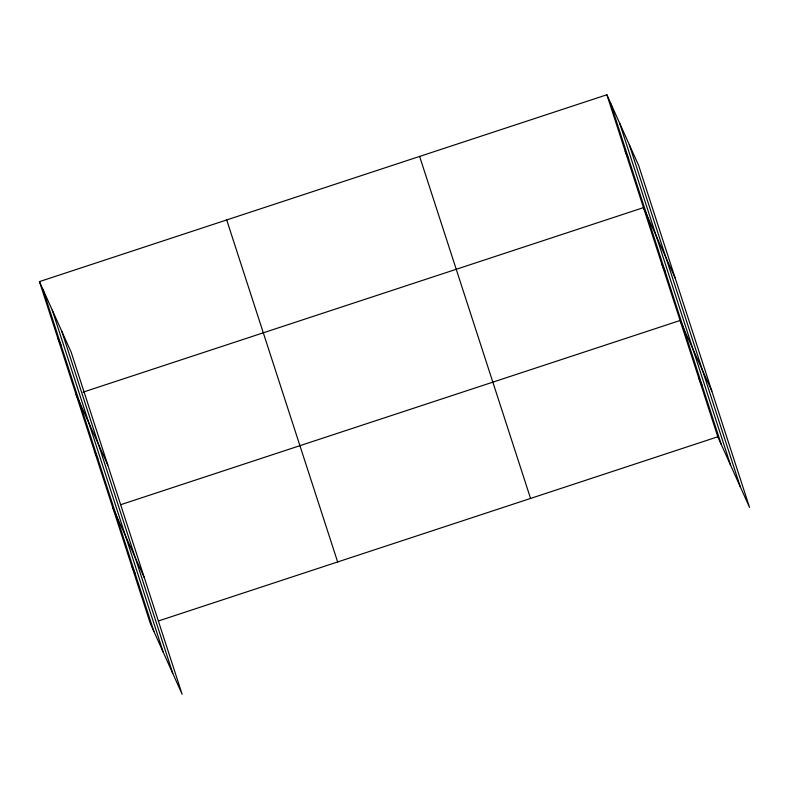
<?xml version="1.0" encoding="UTF-8"?>
<svg xmlns="http://www.w3.org/2000/svg" width="789" height="789" viewBox="0 0 789 789"><rect width="100%" height="100%" fill="white"/><g stroke="black" fill="none" stroke-linecap="round" stroke-linejoin="round"><path stroke-width="1.18" d="M39.45 281.604L71.188 352.229L182.121 694.231L150.383 623.616L39.45 281.604L606.879 94.769L638.617 165.384L749.55 507.396L717.812 436.771L606.879 94.769M82.993 392.182L643.489 207.625L675.226 278.251M120.756 504.674L680.098 320.492L711.836 391.107M158.481 620.953L717.812 436.771M625.184 151.192L628.665 158.944M661.793 264.059L665.275 271.81M698.955 378.631L702.437 386.383M57.755 338.037L61.236 345.789M76.06 394.47L107.797 465.086M94.364 450.904L97.846 458.656M112.669 507.337L144.407 577.952M131.526 565.476L135.008 573.228M629.287 144.634L740.23 486.645M619.681 123.262L730.624 465.273M610.361 102.511L721.294 444.523M419.62 156.419L530.563 498.431M226.699 219.953L337.643 561.955M61.867 331.479L172.801 673.49M52.261 310.107L163.195 652.109M42.931 289.356L153.875 631.368"/></g></svg>
